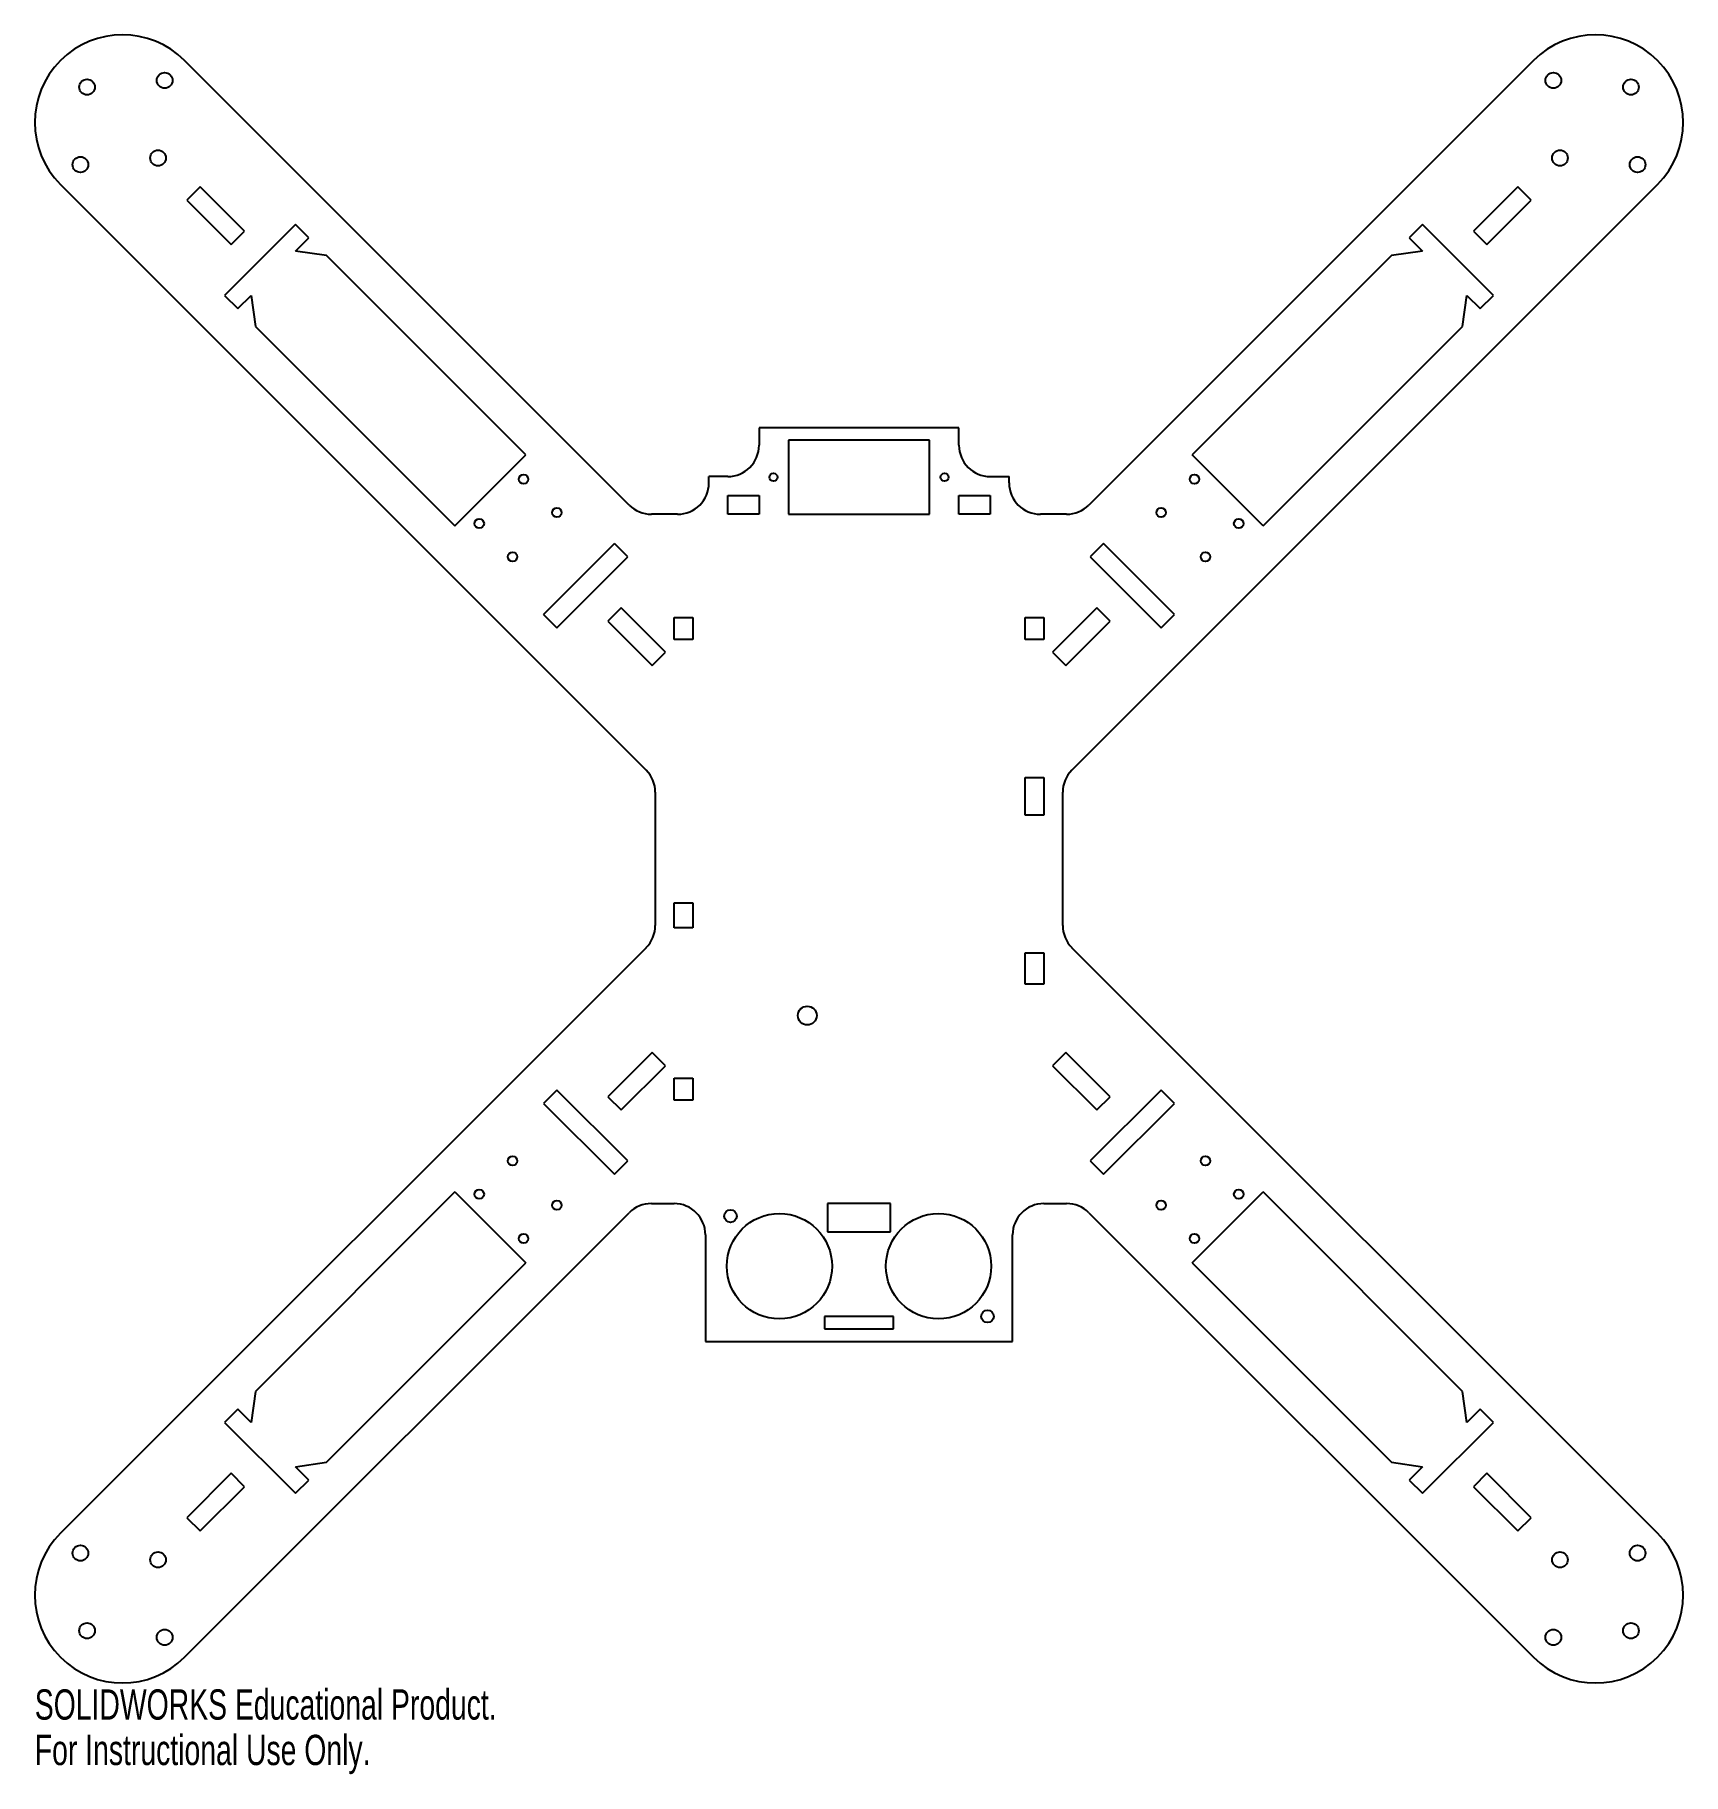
# Model space of a CAD drawing. Header units: millimetres. Extents: x -132 to 132, y -146 to 132.
import ezdxf

# ---------------------------------------------------------------- set-up
doc = ezdxf.new("R2010")
doc.units = ezdxf.units.MM
doc.styles.add('SLDTEXTSTYLE0', font='TXT', dxfattribs={"width": 0.7})

msp = doc.modelspace()

# ---------------------------------------------------------------- linework, layer by layer
at = {"color": 7, "linetype": 'Continuous', "lineweight": 25}
for p, q in [((-36.67, 56.46), (-107.6, 127.4)), ((107.6, 127.4), (36.67, 56.46)), ((-127.4, 107.6), (-33.96, 14.17)), ((-105.13, 107.25), (-107.25, 105.13)), ((-98.05, 100.18), (-105.13, 107.25)), ((33.96, 14.17), (127.4, 107.6)), ((105.13, 107.25), (98.05, 100.18)), ((107.25, 105.13), (105.13, 107.25)), ((-107.25, 105.13), (-100.18, 98.05)), ((100.18, 98.05), (107.25, 105.13)), ((-89.92, 101.24), (-101.24, 89.92)), ((-100.18, 98.05), (-98.05, 100.18)), ((-87.8, 99.12), (-89.92, 101.24)), ((89.92, 101.24), (87.8, 99.12)), ((101.24, 89.92), (89.92, 101.24)), ((98.05, 100.18), (100.18, 98.05)), ((-89.92, 96.99), (-87.8, 99.12)), ((87.8, 99.12), (89.92, 96.99)), ((-84.97, 96.29), (-89.92, 96.99)), ((-53.15, 64.47), (-84.97, 96.29)), ((84.97, 96.29), (53.15, 64.47)), ((89.92, 96.99), (84.97, 96.29)), ((-101.24, 89.92), (-99.12, 87.8)), ((-99.12, 87.8), (-96.99, 89.92)), ((-96.99, 89.92), (-96.29, 84.97)), ((96.29, 84.97), (96.99, 89.92)), ((96.99, 89.92), (99.12, 87.8)), ((99.12, 87.8), (101.24, 89.92)), ((-96.29, 84.97), (-64.47, 53.15)), ((64.47, 53.15), (96.29, 84.97)), ((-15.95, 68.8), (-15.95, 66)), ((15.95, 68.8), (-15.95, 68.8)), ((11.25, 66.8), (-11.25, 66.8)), ((-11.25, 66.8), (-11.25, 55)), ((11.25, 55), (11.25, 66.8)), ((15.95, 66), (15.95, 68.8)), ((-64.47, 53.15), (-53.15, 64.47)), ((64.47, 53.15), (53.15, 64.47)), ((-23.95, 60), (-23.95, 61)), ((-20.95, 61), (-23.95, 61)), ((20.95, 61), (23.95, 61)), ((23.95, 60), (23.95, 61)), ((-20.95, 55), (-20.95, 58)), ((-20.95, 58), (-15.95, 58)), ((-15.95, 58), (-15.95, 55)), ((15.95, 58), (20.95, 58)), ((15.95, 55), (15.95, 58)), ((20.95, 58), (20.95, 55)), ((-28.95, 55), (-33.13, 55)), ((-15.95, 55), (-20.95, 55)), ((-11.25, 55), (11.25, 55)), ((20.95, 55), (15.95, 55)), ((33.13, 55), (28.95, 55)), ((-50.32, 39.01), (-39.01, 50.32)), ((-36.89, 48.2), (-39.01, 50.32)), ((39.01, 50.32), (36.89, 48.2)), ((50.32, 39.01), (39.01, 50.32)), ((-48.2, 36.89), (-36.89, 48.2)), ((36.89, 48.2), (48.2, 36.89)), ((-50.32, 39.01), (-48.2, 36.89)), ((-37.95, 40.07), (-40.07, 37.95)), ((-30.88, 33), (-37.95, 40.07)), ((37.95, 40.07), (30.88, 33)), ((40.07, 37.95), (37.95, 40.07)), ((48.2, 36.89), (50.32, 39.01)), ((-40.07, 37.95), (-33, 30.88)), ((-29.5, 38.5), (-26.5, 38.5)), ((-29.5, 35), (-29.5, 38.5)), ((-26.5, 38.5), (-26.5, 35)), ((26.5, 35), (26.5, 38.5)), ((26.5, 38.5), (29.5, 38.5)), ((29.5, 38.5), (29.5, 35)), ((33, 30.88), (40.07, 37.95)), ((-26.5, 35), (-29.5, 35)), ((29.5, 35), (26.5, 35)), ((-33, 30.88), (-30.88, 33)), ((30.88, 33), (33, 30.88)), ((26.5, 13), (29.5, 13)), ((26.5, 7), (26.5, 13)), ((29.5, 13), (29.5, 7)), ((-32.5, 10.63), (-32.5, -10.63)), ((32.5, -10.63), (32.5, 10.63)), ((29.5, 7), (26.5, 7)), ((-29.5, -7), (-26.5, -7)), ((-29.5, -11), (-29.5, -7)), ((-26.5, -7), (-26.5, -11)), ((-26.5, -11), (-29.5, -11)), ((-33.96, -14.17), (-127.4, -107.6)), ((26.5, -20), (26.5, -15)), ((26.5, -15), (29.5, -15)), ((29.5, -15), (29.5, -20)), ((127.4, -107.6), (33.96, -14.17)), ((29.5, -20), (26.5, -20)), ((-33, -30.88), (-40.07, -37.95)), ((-37.95, -40.07), (-30.88, -33)), ((-30.88, -33), (-33, -30.88)), ((33, -30.88), (30.88, -33)), ((30.88, -33), (37.95, -40.07)), ((40.07, -37.95), (33, -30.88)), ((-29.5, -35), (-26.5, -35)), ((-29.5, -38.5), (-29.5, -35)), ((-26.5, -35), (-26.5, -38.5)), ((-48.2, -36.89), (-50.32, -39.01)), ((-36.89, -48.2), (-48.2, -36.89)), ((-40.07, -37.95), (-37.95, -40.07)), ((-26.5, -38.5), (-29.5, -38.5)), ((48.2, -36.89), (36.89, -48.2)), ((37.95, -40.07), (40.07, -37.95)), ((50.32, -39.01), (48.2, -36.89)), ((-50.32, -39.01), (-39.01, -50.32)), ((39.01, -50.32), (50.32, -39.01)), ((-39.01, -50.32), (-36.89, -48.2)), ((36.89, -48.2), (39.01, -50.32)), ((-64.47, -53.15), (-96.29, -84.97)), ((-64.47, -53.15), (-53.15, -64.47)), ((-33.13, -55), (-29.5, -55)), ((5, -55), (-5, -55)), ((-5, -55), (-5, -59.5)), ((5, -59.5), (5, -55)), ((29.5, -55), (33.13, -55)), ((53.15, -64.47), (64.47, -53.15)), ((96.29, -84.97), (64.47, -53.15)), ((-107.6, -127.4), (-36.67, -56.46)), ((36.67, -56.46), (107.6, -127.4)), ((-24.5, -60), (-24.5, -77)), ((-5, -59.5), (5, -59.5)), ((24.5, -77), (24.5, -60)), ((-84.97, -96.29), (-53.15, -64.47)), ((53.15, -64.47), (84.97, -96.29)), ((5.5, -73), (-5.5, -73)), ((-5.5, -73), (-5.5, -75)), ((5.5, -75), (5.5, -73)), ((-24.5, -77), (24.5, -77)), ((-5.5, -75), (5.5, -75)), ((-96.29, -84.97), (-96.99, -89.92)), ((96.99, -89.92), (96.29, -84.97)), ((-99.12, -87.8), (-101.24, -89.92)), ((-96.99, -89.92), (-99.12, -87.8)), ((99.12, -87.8), (96.99, -89.92)), ((101.24, -89.92), (99.12, -87.8)), ((-101.24, -89.92), (-89.92, -101.24)), ((89.92, -101.24), (101.24, -89.92)), ((-89.92, -96.99), (-84.97, -96.29)), ((-87.8, -99.12), (-89.92, -96.99)), ((84.97, -96.29), (89.92, -96.99)), ((89.92, -96.99), (87.8, -99.12)), ((-100.18, -98.05), (-107.25, -105.13)), ((-98.05, -100.18), (-100.18, -98.05)), ((-89.92, -101.24), (-87.8, -99.12)), ((87.8, -99.12), (89.92, -101.24)), ((100.18, -98.05), (98.05, -100.18)), ((107.25, -105.13), (100.18, -98.05)), ((-105.13, -107.25), (-98.05, -100.18)), ((98.05, -100.18), (105.13, -107.25)), ((-107.25, -105.13), (-105.13, -107.25)), ((105.13, -107.25), (107.25, -105.13))]:
    msp.add_line(p, q, dxfattribs=at)
for centre, radius in [((-110.78, 124.22), 1.25), ((110.78, 124.22), 1.25), ((-123.16, 123.16), 1.25), ((123.16, 123.16), 1.25), ((-124.22, 110.78), 1.25), ((-111.84, 111.84), 1.25), ((111.84, 111.84), 1.25), ((124.22, 110.78), 1.25), ((-53.51, 60.58), 0.75), ((-13.65, 60.9), 0.65), ((13.65, 60.9), 0.65), ((53.51, 60.58), 0.75), ((-48.2, 55.27), 0.75), ((48.2, 55.27), 0.75), ((-60.58, 53.51), 0.75), ((60.58, 53.51), 0.75), ((-55.27, 48.2), 0.75), ((55.27, 48.2), 0.75), ((-8.25, -25), 1.5), ((-55.27, -48.2), 0.75), ((55.27, -48.2), 0.75), ((-60.58, -53.51), 0.75), ((-48.2, -55.27), 0.75), ((48.2, -55.27), 0.75), ((60.58, -53.51), 0.75), ((-20.5, -57), 1), ((-12.7, -65), 8.4), ((12.7, -65), 8.4), ((-53.51, -60.58), 0.75), ((53.51, -60.58), 0.75), ((20.5, -73), 1), ((-124.22, -110.78), 1.25), ((-111.84, -111.84), 1.25), ((111.84, -111.84), 1.25), ((124.22, -110.78), 1.25), ((-123.16, -123.16), 1.25), ((123.16, -123.16), 1.25), ((-110.78, -124.22), 1.25), ((110.78, -124.22), 1.25)]:
    msp.add_circle(centre, radius, dxfattribs=at)
for centre, radius, start, end in [((-117.5, 117.5), 14, 45, 225), ((117.5, 117.5), 14, 315, 135), ((-20.95, 66), 5, 270, 0), ((20.95, 66), 5, 180, 270), ((-28.95, 60), 5, 270, 0), ((28.95, 60), 5, 180, 270), ((-33.13, 60), 5, 225, 270), ((33.13, 60), 5, 270, 315), ((-37.5, 10.63), 5, 0, 45), ((37.5, 10.63), 5, 135, 180), ((-37.5, -10.63), 5, 315, 0), ((37.5, -10.63), 5, 180, 225), ((-33.13, -60), 5, 90, 135), ((-29.5, -60), 5, 0, 90), ((29.5, -60), 5, 90, 180), ((33.13, -60), 5, 45, 90), ((-117.5, -117.5), 14, 135, 315), ((117.5, -117.5), 14, 225, 45)]:
    msp.add_arc(centre, radius, start, end, dxfattribs=at)

# ---------------------------------------------------------------- texts
at = {"color": 7, "linetype": 'Continuous', "char_height": 4.8336, "attachment_point": 1, "style": 'SLDTEXTSTYLE0'}
for s, insert in [('SOLIDWORKS Educational Product.', (-131.5, -132.52)), ('For Instructional Use Only.', (-131.5, -139.77))]:
    msp.add_mtext(s, dxfattribs=dict(at, insert=insert))

doc.saveas('drawing.dxf')
